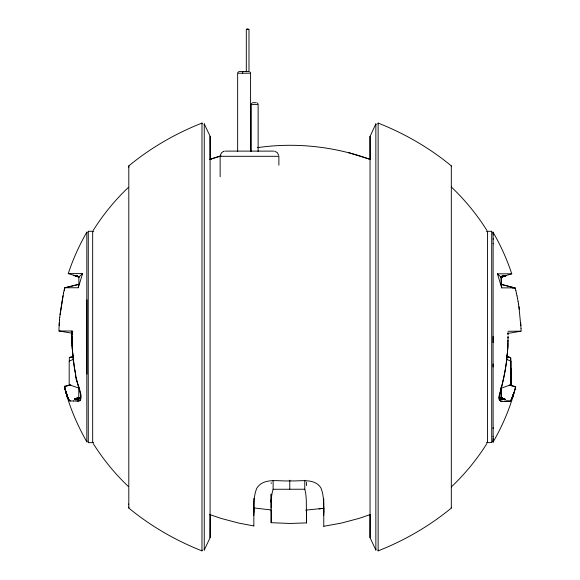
<?xml version="1.0" encoding="UTF-8"?>
<svg xmlns="http://www.w3.org/2000/svg" width="580" height="580" viewBox="0 0 580 580"><rect width="100%" height="100%" fill="white"/><g stroke="black" fill="none" stroke-linecap="round" stroke-linejoin="round"><path stroke-width="0.87" d="M71.956 337.408L71.92 336.842M71.956 337.002L71.971 334.732M86.927 374.049L86.927 299.845M201.978 123.881L201.985 550.877C175.581 540.466 150.72 526.133 128.803 508.065L128.803 165.887C150.706 147.806 175.581 133.48 201.985 123.069L201.999 123.844L201.978 123.09M210.141 514.3L210.083 537.667L204.262 550.05L204.262 123.895L210.083 136.278L210.141 159.558M237.648 151.569L237.648 73.225L242.563 73.225L242.94 71.499M250.575 151.569L250.575 73.225L242.701 73.225M253.851 515.381L253.851 507.572M253.844 512.379C254.105 504.266 253.489 495.661 256.896 488.07C263.856 477.267 279.052 481.654 289.782 480.849M258.129 151.525L258.136 104.407L251.27 104.407L251.278 151.525M271.143 494.146L271.143 508M278.871 165.198L278.879 156.303L220.139 156.303L220.139 176.755M306.479 521.108L306.479 522.885L306.479 518.223M306.479 518.694L306.291 499.742L305.711 493.058L304.775 489.223L304.775 480.298M306.479 514.177L306.479 509.994M306.479 520.572L306.479 519.383M323.77 515.265L323.778 507.572M370.091 514.387L370.033 537.667L375.854 550.05L375.854 123.895L375.862 124.947M493.087 342.591L493.13 243.527M501.156 284.548L501.192 285.041L501.127 277.276L502.461 275.623L501.171 277.276L501.7 287.861L515.199 287.861M501.185 397.286L501.178 387.099M508.073 337.009L508.073 337.618M510.704 377.29L510.704 374.274M510.704 374.136L510.704 368.619M510.704 361.935L510.704 361.391M510.704 360.419L510.704 358.897M510.704 358.708L510.704 357.498M510.849 384.497L510.864 370.142M510.849 369.975L510.849 368.481M71.956 336.799L71.92 336.327M378.138 123.881L378.131 123.083L378.131 550.877C404.543 540.466 429.403 526.133 451.312 508.065L451.312 165.873C429.403 147.813 404.543 133.48 378.131 123.069L378.138 123.09M493.138 239.243L493.145 234.726M493.13 243.788L493.138 238.699M502.548 401.179C497.067 402.099 499.315 394.096 500.337 391.304M514.757 287.955L501.2 284.301L501.149 284.736M508.058 337.458L508.073 338.024M510.704 377.391L510.704 359.745M493.152 233.849L493.167 232.101L493.174 233.131M493.145 234.878L493.152 232.899M71.963 336.132L71.92 335.631M487.454 231.717L487.454 231.289L487.454 442.656L487.454 442.228M93.721 231.289L88.29 231.282L88.218 337.488L88.29 442.656L93.721 442.656M92.669 442.228L92.669 442.656L92.669 231.289L92.669 231.717M128.818 507.029L128.803 508.015M378.138 550.101L378.131 550.877M493.174 441.51L493.167 442.047L493.152 440.416M71.992 331.535L72 331.006L58.863 331.006L59.486 320.022M86.833 440.894L86.819 441.844L86.819 232.094L86.833 232.957M306.378 522.892L290.029 523.457L271.143 522.703L271.143 510.103M508.058 337.183L507.551 351.386L506.238 363.74M71.927 335.03L71.971 334.595M88.298 442.214L88.29 442.656M271.143 501.722L271.143 502.171L271.135 494.283M493.159 232.399L493.159 232.399C500.765 245.521 507 259.412 511.756 273.818L500.895 277.066M486.286 231.289L491.709 231.289L491.717 442.569L486.286 442.656M71.992 331.651L71.956 333.123L72.007 332.702M204.283 548.999L204.262 550.05M71.978 334.457L71.949 333.442M271.179 501.78L271.215 499.8M201.999 550.065L201.985 550.877M508.029 340.271L508.044 340.649M71.985 333.616L71.963 333.014M271.15 521.666L271.15 522.682M508.015 341.076L508.015 341.859M71.963 332.804L72 331.006L72.855 331.441M271.208 483.575L271.223 482.698M375.854 123.895L370.033 136.496L370.04 537.653M210.083 136.278L210.083 537.645M246.775 29.435L247.044 29M375.854 550.05L375.84 548.999M499.061 397.409L502.998 381.154M507.978 342.693L507.971 343.476M507.928 344.302L507.942 343.896M507.884 345.687L507.848 346.108M507.921 344.368L507.427 352.93M507.834 346.514L507.826 346.898M507.754 348.312L507.804 347.115M507.681 349.515L507.71 348.725M59.109 325.481L59.283 322.755M507.623 350.131L507.572 351.125M507.522 351.726L507.536 351.335M78.713 399.228L78.851 386.875M507.522 351.531L506.724 359.948M507.377 353.539L507.181 355.54M59.472 320.08L59.733 317.296M507.196 355.54L507.101 356.345M59.718 317.361L63.568 292.987M60.001 314.643L62.973 295.749M506.702 360.144L505.137 370.7M506.18 364.138L504.477 374.26M78.815 284.41L65.272 287.651M515.352 387.737L515.649 386.425L515.308 387.94M64.141 290.406L64.786 287.745L78.285 287.745L78.851 284.28L65.236 287.745M505.071 371.099L502.236 384.293M515.258 388.136L515.591 386.679L509.979 385.258M504.44 374.462L503.832 377.428M503.788 377.623L503.085 380.763M78.459 399.236L78.851 397.51L74.53 399.228L78.851 397.503L78.967 399.221L78.851 397.503L74.646 399.228L78.851 397.503L78.22 399.236L78.851 397.517L74.762 399.236L78.851 397.503L77.981 399.243L78.851 397.517L74.885 399.236L78.851 397.503L77.749 399.243L78.851 397.517L75.016 399.236L78.851 397.51L77.524 399.243L78.851 397.517L75.153 399.243L78.851 397.51L77.299 399.25M63.539 293.074L64.815 287.651M515.381 387.621L515.569 386.773L509.167 385.105M515.149 388.586L514.917 389.55M515.134 388.673L515.033 389.071M514.873 389.709L514.649 390.608M514.605 390.782L514.859 389.782M502.135 384.685L501.323 387.802M514.562 390.949L514.337 391.804M514.525 391.116L514.134 392.595M78.285 287.745L82.578 273.608L68.244 273.608C73 259.202 79.242 245.325 86.819 232.188M515.258 387.868L515.649 386.425M513.858 393.588L514.105 392.696M515.308 387.679L515.577 386.7M501.265 387.998L500.888 389.354M513.873 393.537L513.742 394.016M513.46 394.995L513.779 393.878M220.24 155.36L221.676 152.634L223.43 151.481M500.562 390.528L500.395 391.108M513.416 395.147L513.576 394.596M513.525 394.777L513.104 396.205M514.576 390.246L514.837 389.354M514.656 389.977L514.822 389.397M493.159 442.018L493.159 441.938C501.453 427.649 508.138 412.445 512.974 396.647M514.518 390.449L514.228 391.399M512.792 397.249L513.039 396.445M513.815 392.74L513.583 393.465M513.829 392.689L513.169 394.755M513.423 393.972L513.619 393.349M513.264 394.48L513.51 393.682M513.409 394.016L512.894 395.596M513.003 395.263L513.227 394.56M513.242 394.509L513.082 395.002M510.813 400.635L512.981 395.299M512.735 396.031L512.423 396.909M80.627 399.823L80.685 394.849L78.873 388.339M512.452 396.872L510.4 401.106L510.777 400.686M512.198 397.539L511.923 398.264M80.591 399.91L79.939 400.758L78.829 400.947M273.115 480.356L273.115 489.274C269.954 499.38 271.599 510.291 271.15 520.717M251.394 103.769L252.365 102.798M237.764 72.587L238.735 71.615M93.264 230.318C103.102 214.731 114.804 200.31 128.18 187.615M486.852 443.627C476.861 459.476 464.913 474.085 451.298 486.961M77.089 399.25L78.851 397.525L75.299 399.243M82.578 273.608L78.851 277.066L78.851 284.526M79.083 276.849L68.244 273.608M76.879 399.25L78.851 397.525L75.451 399.243L78.851 397.51L76.676 399.25M78.851 397.517L75.936 399.25M501.149 277.276L505.412 275.587L501.163 277.276L504.643 275.601L501.171 277.276L505.97 275.58L501.142 277.276L505.97 275.58L501.149 277.276L503.665 275.616L501.142 277.276L506.318 275.565L501.156 277.276L503.665 275.616L501.135 277.276L497.43 273.818L511.756 273.818M73.413 359.477L69.187 360.992L69.187 384.786M501.221 388.165L510.878 384.765L510.864 360.985L506.637 359.477M510.233 384.953L510.864 384.794M370.257 514.569L359.121 518.368L341.424 523.066L323.77 526.307M211.917 158.681L209.619 159.449L220.386 156.042M209.822 159.413L221.045 155.882M223.438 151.481L224.395 151.199M70.042 385.105L64.424 386.548L64.75 387.926M70.825 384.845L64.409 386.461L65.859 391.478M71.398 357.164L69.339 357.498L72.166 357.084M69.339 357.498L70.658 357.222M507.587 333.493L520.695 331.216M273.115 489.274L304.775 489.223M319.014 508.928L323.77 508.29L305.696 510.146M70.658 357.186L72.166 356.99M257.505 147.646C294.56 142.245 332.848 146.262 368.148 158.681L370.439 159.449M78.706 400.954L78.075 400.961M77.829 400.961L77.408 400.961M75.973 400.976C88.377 402.665 73.834 378.892 75.588 374.426M73.377 400.976L76.147 400.976M504.426 401.172L504.854 401.172M506.238 401.164C503.157 402.078 498.409 401.875 499.061 397.728M505.108 401.164L505.564 401.164M506.463 401.164L506.869 401.164M506.028 401.164L507.377 401.164M289.957 480.849C300.092 481.567 314.041 477.673 320.726 487.606C324.242 495.32 323.481 504.114 323.778 512.379M246.942 29L248.356 29L248.501 29.435M246.435 29.435L248.856 29.435M239.41 71.499L248.813 71.499M253.105 102.674L256.302 102.674M225.308 151.112L273.695 151.112M512.365 287.955L515.214 287.955L515.837 290.529M507.043 401.164L508.421 401.164M507.5 401.164L510.371 401.128L508.522 401.164M70.267 400.961L69.847 400.954L73.537 400.976M270.853 509.929L253.851 507.928M507.884 356.99L509.385 357.186M59.305 331.006L72.427 333.282M253.851 525.944L238.634 523.066L220.936 518.368L209.808 514.569M501.163 284.403L514.743 287.861M274.601 151.199L277.334 152.634L278.762 155.36M348.66 152.62L370.243 159.413M69.187 384.743L78.851 388.085M75.356 275.391L78.851 277.066L76.981 275.819M76.067 275.725L78.851 277.066L76.335 275.406M503.911 399.432L501.163 397.699L502.498 399.439M503.541 399.432L501.163 397.684L502.722 399.439M503.346 399.439L501.163 397.662L501.163 387.658M257.353 102.957L258.013 103.769M451.298 186.985C464.913 199.861 476.861 214.469 486.852 230.318M502.933 399.439L501.178 397.706L504.571 399.432L501.171 397.706L500.562 399.301L501.178 397.735L505.477 399.461L501.163 397.728L500.794 399.424L501.178 397.728L505.368 399.453L501.163 397.728L501.055 399.453L501.178 397.721L505.252 399.446L501.163 397.728L501.301 399.453L501.178 397.721L505.129 399.446L501.171 397.713L501.555 399.453M128.18 486.323C114.804 473.635 103.102 459.215 93.264 443.627M250.067 72.007L250.451 72.587M86.811 441.772C78.648 427.554 71.971 412.482 67.142 396.807M68.331 398.692L69.904 400.954L68.708 399.54M68.6 399.286L68.788 399.685M68.657 399.446L67.911 397.626L68.128 398.192M68.281 398.569L67.454 396.358M68.121 398.155L67.969 397.778M67.86 397.481L67.084 395.277M67.338 396.038L67.266 395.821M497.43 273.818L501.7 287.861M64.619 387.389L64.351 386.215L65.525 391.072M67.186 395.596L66.381 393.138M66.896 394.719L66.584 393.762M66.954 394.886L66.7 394.132M66.787 394.378L66.526 393.595M66.678 394.045L66.301 392.863M66.287 392.841L66.461 393.37M66.265 392.754L65.91 391.645M66.019 391.978L65.794 391.239M65.591 390.572L65.7 390.949M67.077 396.589L67.207 397.039L66.932 396.104M67.026 396.437L66.722 395.408M65.46 390.144L65.134 389.021M66.983 396.271L66.483 394.567M66.881 395.937L66.432 394.385M65.054 388.73L64.772 387.723M66.504 394.639L66.04 392.986M64.489 386.722L64.844 387.998M66.084 393.153L66.316 393.972M78.815 388.143L77.945 384.837M64.764 388.005L66.149 393.378M64.576 387.034L64.358 386.215M65.982 392.783L65.46 390.818M65.293 390.151L65.402 390.572M77.894 384.641L77.125 381.51M65.011 389.021L65.105 389.412M64.721 387.81L64.837 388.296M77.082 381.314L76.277 377.776M515.859 290.616L516.447 293.197M76.241 377.58L74.32 367.299M516.461 293.284L517.012 295.88M517.026 295.959L517.548 298.562M75.552 374.23L74.921 370.874M517.563 298.642L518.049 301.252M74.885 370.671L72.718 354.532M204.262 123.895L204.276 124.903M518.056 301.332L518.505 303.949M518.52 304.021L519.325 309.357M74.283 367.104L73.812 363.921M518.94 306.719L521.036 328.432M73.783 363.718L73.341 360.332M73.312 360.129L72.935 356.736M72.87 355.598L73.044 357.36M72.935 356.33L72.812 355.533M72.877 355.728L72.203 346.688M72.703 354.329L72.775 354.728L71.92 336.973L72.217 347.739M72.63 353.532L72.725 354.126M72.667 353.93L72.739 354.329M72.652 353.321L72.689 353.727M72.572 352.321L72.551 352.524M72.529 352.328L72.413 350.719M72.391 349.907L72.464 350.914M72.369 350.117L72.369 349.508M520.731 323.017L520.905 325.75M72.29 348.297L72.34 349.102M72.29 348.913L72.355 349.305M370.033 136.278L370.091 159.645M72.268 348.515L72.21 347.507M128.803 165.873L128.818 167.163M72.166 346.702L72.174 346.086M72.13 345.078L72.145 345.477M72.101 345.296L72.116 345.702M72.087 345.093L72.058 343.063M451.312 508.015L451.305 507.246M521.036 328.483L521.137 331.173L507.986 331.267M88.29 231.282L88.298 231.674M72.014 343.084L72.036 342.454M491.709 442.656L491.702 442.272M491.709 231.289L491.717 231.732M451.312 165.887L451.32 166.699M306.392 482.067L306.465 485.583M71.985 342.077L72.007 341.243M508.015 332.42L508.029 333.833M71.971 341.475L71.985 340.235M71.956 340.866L71.927 338.858M508.022 333.652L508.029 334.036M508.051 334.102L508.044 334.935M71.963 337.611L71.963 338.415M71.92 338.249L71.927 338.655M493.145 438.697L493.152 440.691M128.702 504.034L128.702 504.593M71.92 338.053L71.92 337.241M508.058 336.864L508.058 336.451M493.138 436.747L493.123 427.692M493.138 436.327L493.145 439.038M493.145 439.662L493.152 440.213M510.864 374.897L510.849 384.728L510.835 360.992M493.094 363.95L493.13 428.591M306.479 515.011L306.479 517.94M510.704 357.962L510.704 359.549M493.087 336.458L493.094 367.002M323.77 498.909L323.77 526.299M289.782 480.218L289.782 489.143M253.851 498.379L253.851 525.937M248.987 29.435L248.987 71.826M246.311 29.435L246.311 71.826M69.339 357.432L69.339 361.064M493.167 441.467L493.159 441.851L493.159 441.474M71.949 333.761L71.942 334.225L71.985 333.761M512.865 395.647L512.611 396.408L512.858 395.669M509.385 357.229L507.884 357.091L509.385 357.244M78.851 277.066L73.682 275.348L78.851 277.066M504.999 399.439L501.171 397.713L501.801 399.453L501.178 397.713L504.999 399.439M504.868 399.439L501.171 397.713L502.041 399.446L501.178 397.713L504.868 399.439M504.723 399.439L501.171 397.713L502.273 399.446L501.178 397.713L504.723 399.439M504.419 399.432L501.171 397.706L503.143 399.439L501.171 397.706L504.419 399.432M504.252 399.432L501.171 397.706L504.252 399.432M504.085 399.432L501.171 397.706L504.085 399.432"/></g></svg>
